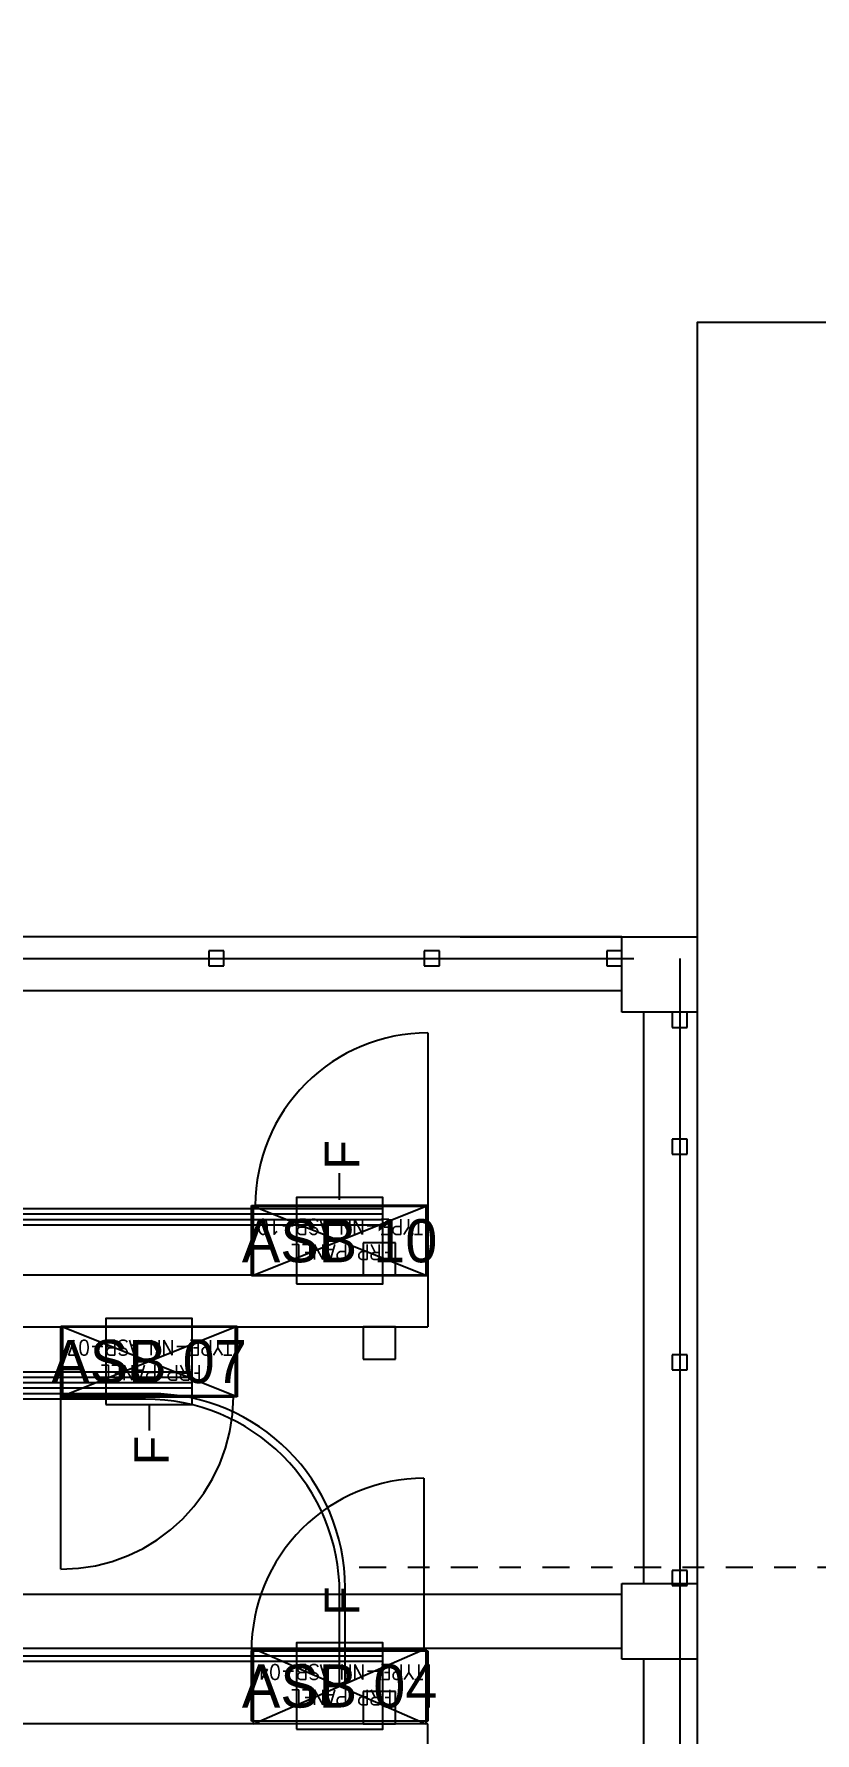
# Model space of a CAD drawing. Header units: metres. Extents: x 531689 to 532245, y 2673919 to 2674172.
# Drawn here: x 532012.3 to 532015.93, y 2674037.51 to 2674045.39 of the extents above; entities that cross this region are included whole.
import ezdxf
from ezdxf.enums import TextEntityAlignment as Align

# ---------------------------------------------------------------- set-up
doc = ezdxf.new("R2010")
doc.units = ezdxf.units.M
doc.header["$MEASUREMENT"] = 0
for name, pattern in [('CENTER', [2, 1.25, -0.25, 0.25, -0.25]), ('DASHED', [0.75, 0.5, -0.25]), ('DASHED2', [0.375, 0.25, -0.125]), ('HIDDEN', [0.375, 0.25, -0.125]), ('PHANTOM', [63.50000000000001, 31.75, -6.35, 6.35, -6.35, 6.35, -6.35])]:
    doc.linetypes.add(name, pattern=pattern)
for name, color, linetype in [('1', 5, 'Continuous'), ('IDT', 7, 'Continuous'), ('LT Cable(AG) INV to LT Panel BL-02', 2, 'Continuous')]:
    doc.layers.add(name, color=color, linetype=linetype)
doc.styles.add('Arial', font='arial.ttf')
doc.styles.add('RomanS', font='romans.shx')
doc.styles.get("Standard").update_dxf_attribs({"font": 'Adani Regular.ttf'})
doc.linetypes.add('FOUNDATION LAYOUT$0$FENCELINE1', pattern='A,6.35,-2.54,[133,ltypeshp.shx,S=2.54,R=0,X=-2.54,Y=0],-2.54,25.4', length=36.83)

# ---------------------------------------------------------------- blocks, each defined once
blk = doc.blocks.new('IDT')
at = {"layer": 'IDT', "color": 8, "linetype": 'PHANTOM', "ltscale": 0.25}
for p, q in [((25.63305947702636, 9.160324475607581), (25.63305947702636, 16.03532447560758)), ((33.78305947702646, 9.160324475607581), (25.63305947702636, 9.160324475607581))]:
    blk.add_line(p, q, dxfattribs=at)
at = {"layer": 'IDT', "color": 8}
for p, q in [((25.55203310577579, 12.4101457710284), (25.55203310577579, 15.06014577102826)), ((25.80203310577579, 12.4101457710284), (25.80203310577579, 15.06014577102826)), ((26.80203310577579, 12.70966355596477), (32.69924909500176, 12.70966355596477)), ((26.80203310577579, 12.6983996193245), (27.62003310577555, 12.6983996193245)), ((26.80203310577579, 12.37139961932451), (26.80203310577579, 12.6983996193245)), ((26.81103310577581, 12.36014072685623), (26.81103310577581, 12.70965851179255)), ((26.81103310577581, 12.70965851179255), (27.61103310577553, 12.70965851179255)), ((27.61103310577553, 12.70965851179255), (26.81103310577581, 12.36014072685623)), ((27.61103310577553, 12.36014072685623), (26.81103310577581, 12.70965851179255)), ((26.95103310577568, 12.70965851179255), (26.95103310577568, 12.55965851179269)), ((27.10103310577577, 12.70965851179255), (26.95103310577568, 12.70965851179255)), ((27.10103310577577, 12.55965851179269), (27.10103310577577, 12.70965851179255)), ((27.61103310577553, 12.70965851179255), (27.61103310577553, 12.36014072685623)), ((27.62003310577555, 12.6983996193245), (27.62003310577555, 12.37139961932451)), ((26.95103310577568, 12.55965851179269), (27.10103310577577, 12.55965851179269)), ((25.55203310577579, 12.06014577102826), (25.55203310577579, 12.4101457710284)), ((25.55203310577579, 12.4101457710284), (25.9020331057757, 12.4101457710284)), ((25.9020331057757, 12.4101457710284), (25.9020331057757, 12.06014577102826)), ((25.9020331057757, 12.36014577102844), (29.55203310577579, 12.36014577102844)), ((27.62003310577555, 12.37139961932451), (26.80203310577579, 12.37139961932451)), ((27.61103310577553, 12.36014072685623), (26.81103310577581, 12.36014072685623)), ((25.9020331057757, 12.06014577102826), (25.55203310577579, 12.06014577102826)), ((25.55203310577579, 9.410145771028397), (25.55203310577579, 12.06014577102826)), ((25.59805947702651, 12.06854747735485), (25.59805947702651, 11.99854747735469)), ((25.66805947702622, 12.06854747735485), (25.59805947702651, 12.06854747735485)), ((25.66805947702622, 11.99854747735469), (25.66805947702622, 12.06854747735485)), ((25.80203310577579, 9.410145771028397), (25.80203310577579, 12.06014577102826)), ((25.9020331057757, 12.11014577102844), (29.55203310577579, 12.11014577102844)), ((25.59805947702651, 11.99854747735469), (25.66805947702622, 11.99854747735469)), ((27.68603310577581, 11.1931585117926), (28.50403310577556, 11.1931585117926)), ((27.68603310577581, 10.86615851179261), (27.68603310577581, 11.1931585117926)), ((27.69503310577582, 10.86965851179264), (27.69503310577582, 11.18965851179257)), ((27.69503310577582, 11.18965851179257), (28.49503310577555, 11.18965851179257)), ((28.49503310577555, 11.18965851179257), (27.69503310577582, 10.86965851179264)), ((28.49503310577555, 10.86965851179264), (27.69503310577582, 11.18965851179257)), ((28.49503310577555, 11.18965851179257), (28.49503310577555, 10.86965851179264)), ((28.50403310577556, 11.1931585117926), (28.50403310577556, 10.86615851179261)), ((25.59805947702651, 11.06854747735485), (25.59805947702651, 10.99854747735469)), ((25.66805947702622, 11.06854747735485), (25.59805947702651, 11.06854747735485)), ((25.66805947702622, 10.99854747735469), (25.66805947702622, 11.06854747735485)), ((25.59805947702651, 10.99854747735469), (25.66805947702622, 10.99854747735469)), ((26.95103310577568, 11.01965851179273), (26.95103310577568, 10.86965851179264)), ((27.10103310577577, 11.01965851179273), (26.95103310577568, 11.01965851179273)), ((27.10103310577577, 10.86965851179264), (27.10103310577577, 11.01965851179273)), ((32.69924909500176, 10.86966355596462), (26.80203310577579, 10.86965851179286)), ((26.95103310577568, 10.86965851179264), (27.10103310577577, 10.86965851179264)), ((28.50403310577556, 10.86615851179261), (27.68603310577581, 10.86615851179261)), ((28.49503310577555, 10.86965851179264), (27.69503310577582, 10.86965851179264)), ((26.80203310577579, 10.6331585126876), (27.62003310577555, 10.6331585126876)), ((26.80203310577579, 10.3061585126876), (26.80203310577579, 10.6331585126876)), ((26.80203310577579, 10.62966355685978), (32.69924909500176, 10.62966355685978)), ((26.81103310577581, 10.30965851268763), (26.81103310577581, 10.62965851268757)), ((26.81103310577581, 10.62965851268757), (27.61103310577553, 10.62965851268757)), ((27.61103310577553, 10.62965851268757), (26.81103310577581, 10.30965851268763)), ((27.61103310577553, 10.30965851268763), (26.81103310577581, 10.62965851268757)), ((26.95103310577568, 10.62965851268757), (26.95103310577568, 10.6296585126878)), ((26.95103310577568, 10.62965851268757), (26.95103310577568, 10.47965851268748)), ((27.10103310577577, 10.62965851268757), (26.95103310577568, 10.62965851268757)), ((27.10103310577577, 10.47965851268748), (27.10103310577577, 10.62965851268757)), ((27.61103310577553, 10.62965851268757), (27.61103310577553, 10.30965851268763)), ((27.62003310577555, 10.6331585126876), (27.62003310577555, 10.3061585126876)), ((26.95103310577568, 10.47965851268748), (27.10103310577577, 10.47965851268748)), ((27.62003310577555, 10.3061585126876), (26.80203310577579, 10.3061585126876)), ((27.61103310577553, 10.30965851268763), (26.81103310577581, 10.30965851268763)), ((25.59805947702651, 10.06854747735485), (25.59805947702651, 9.998547477354691)), ((25.66805947702622, 10.06854747735485), (25.59805947702651, 10.06854747735485)), ((25.66805947702622, 9.998547477354691), (25.66805947702622, 10.06854747735485)), ((25.59805947702651, 9.998547477354691), (25.66805947702622, 9.998547477354691)), ((25.59805947702651, 9.480145771028333), (25.59805947702651, 9.410145771028397)), ((25.66805947702622, 9.480145771028333), (25.59805947702651, 9.480145771028333)), ((25.66805947702622, 9.410145771028397), (25.66805947702622, 9.480145771028333)), ((25.55203310577579, 9.06014577102826), (25.55203310577579, 9.410145771028397)), ((25.55203310577579, 9.410145771028397), (25.9020331057757, 9.410145771028397)), ((25.59805947702651, 9.410145771028397), (25.66805947702622, 9.410145771028397)), ((25.9020331057757, 9.410145771028397), (25.9020331057757, 9.06014577102826)), ((25.9020331057757, 9.31014577102826), (29.55203310577579, 9.31014577102826)), ((25.9020331057757, 9.195324475607663), (25.9020331057757, 9.1253244756075)), ((25.97203310577586, 9.195324475607663), (25.9020331057757, 9.195324475607663)), ((25.97203310577586, 9.1253244756075), (25.97203310577586, 9.195324475607663)), ((26.7480594770266, 9.195324475607663), (26.7480594770266, 9.1253244756075)), ((26.81805947702631, 9.195324475607663), (26.7480594770266, 9.195324475607663)), ((26.81805947702631, 9.1253244756075), (26.81805947702631, 9.195324475607663)), ((27.7480594770266, 9.195324475607663), (27.7480594770266, 9.1253244756075)), ((27.81805947702631, 9.195324475607663), (27.7480594770266, 9.195324475607663)), ((27.81805947702631, 9.1253244756075), (27.81805947702631, 9.195324475607663)), ((25.9020331057757, 9.1253244756075), (25.97203310577586, 9.1253244756075)), ((26.7480594770266, 9.1253244756075), (26.81805947702631, 9.1253244756075)), ((27.7480594770266, 9.1253244756075), (27.81805947702631, 9.1253244756075)), ((25.9020331057757, 9.06014577102826), (25.55203310577579, 9.06014577102826)), ((25.9020331057757, 9.06014577102826), (29.55203310577579, 9.06014577102826))]:
    blk.add_line(p, q, dxfattribs=at)
at = {"layer": 'IDT', "color": 8, "linetype": 'HIDDEN', "ltscale": 2.5}
for p, q in [((26.80203310577579, 12.94965849996277), (26.80203310577579, 12.70966355596477)), ((26.80203310577579, 10.62966355685978), (26.80203292904551, 10.86965851179264))]:
    blk.add_line(p, q, dxfattribs=at)
at = {"layer": 'IDT', "color": 7}
for p, q in [((26.80203310577579, 12.6983996193245), (27.62003310577555, 12.6983996193245)), ((26.80203310577579, 12.37139961932451), (26.80203310577579, 12.6983996193245)), ((27.62003310577555, 12.6983996193245), (27.62003310577555, 12.37139961932451)), ((27.62003310577555, 12.37139961932451), (26.80203310577579, 12.37139961932451)), ((27.21103310577544, 12.34967314081598), (27.21103310577544, 12.29851736962621)), ((27.21103310577544, 12.29851736962621), (27.21103310577544, 12.22599490130699)), ((28.09503310577546, 11.27669120714529), (28.09503310577546, 11.34921367546428)), ((28.09503310577546, 11.22553543595552), (28.09503310577546, 11.27669120714529)), ((27.68603310577581, 11.1931585117926), (28.50403310577556, 11.1931585117926)), ((27.68603310577581, 10.86615851179261), (27.68603310577581, 11.1931585117926)), ((28.50403310577556, 11.1931585117926), (28.50403310577556, 10.86615851179261)), ((28.50403310577556, 10.86615851179261), (27.68603310577581, 10.86615851179261)), ((26.80203310577579, 10.6331585126876), (27.62003310577555, 10.6331585126876)), ((26.80203310577579, 10.3061585126876), (26.80203310577579, 10.6331585126876)), ((27.62003310577555, 10.6331585126876), (27.62003310577555, 10.3061585126876)), ((27.62003310577555, 10.3061585126876), (26.80203310577579, 10.3061585126876)), ((27.21103310577544, 10.28055006587385), (27.21103310577544, 10.22939429468408)), ((27.21103310577544, 10.22939429468408), (27.21103310577544, 10.15687182636486))]:
    blk.add_line(p, q, dxfattribs=at)
at = {"layer": 'IDT', "color": 8, "linetype": 'DASHED', "ltscale": 5}
for p, q in [((26.82003310577582, 11.57139961932478), (26.82003310577582, 12.37139961932451)), ((26.82003310577582, 12.37139961932451), (26.86386872221445, 12.37139961932451)), ((26.86386872221445, 12.37139961932451), (27.62003310577555, 12.37139961932451)), ((28.50403310577556, 11.99315851179233), (28.50403310577556, 11.1931585117926)), ((28.46019748933739, 11.1931585117926), (27.70403310577584, 11.1931585117926)), ((28.50403310577556, 11.1931585117926), (28.46019748933739, 11.1931585117926)), ((26.80203310577579, 9.506158512688103), (26.80203310577579, 10.3061585126876)), ((26.80203310577579, 10.3061585126876), (26.84586872221396, 10.3061585126876)), ((26.84586872221396, 10.3061585126876), (27.60203310577552, 10.3061585126876))]:
    blk.add_line(p, q, dxfattribs=at)
at = {"layer": 'IDT', "color": 8, "linetype": 'CENTER', "ltscale": 0.1}
blk.add_line((12.54466172499477, 11.98536070191847), (27.16418015071557, 11.98536070191847), dxfattribs=at)
at = {"layer": 'IDT', "color": 8, "linetype": 'DASHED2', "ltscale": 5}
for p, q in [((25.55203310577579, 9.06014577102826), (25.55203310577579, 10.1601457710284)), ((26.6520331057757, 9.06014577102826), (25.55203310577579, 9.06014577102826))]:
    blk.add_line(p, q, dxfattribs=at)
at = {"layer": 'IDT', "color": 7, "linetype": 'FOUNDATION LAYOUT$0$FENCELINE1', "ltscale": 0.01}
blk.add_lwpolyline([(19.91065726106834, 22.48539390819508), (11.80103310577559, 22.48539390819508), (11.80103310577559, 6.210393908265019), (19.73137271900467, 6.210393908225001), (25.55203310577579, 6.210393908225001), (25.55203310577579, 9.06014577102826)], dxfattribs=at)
at = {"layer": 'IDT', "color": 8, "linetype": 'DASHED', "ltscale": 5}
for centre, start, end in [((26.82003310577582, 12.37139961932451), 270, 0), ((28.50403310577556, 11.1931585117926), 90, 180), ((26.80203310577579, 10.3061585126876), 270, 0)]:
    blk.add_arc(centre, 0.7999999999996508, start, end, dxfattribs=at)
at = {"layer": 'IDT', "color": 7, "style": 'RomanS', "width": 0.9}
for s, p in [('FRP PANEL', (26.96784958396191, 12.55209685486568)), ('TYPE-NN ASB-04', (26.82219958396198, 12.43543018819912)), ('FRP PANEL', (27.85184958396192, 11.04685574733401)), ('TYPE-NN ASB-07', (27.7076995839623, 10.93018908066722)), ('FRP PANEL', (26.96784958396191, 10.486855748229)), ('TYPE-NN ASB-10', (26.82369958396228, 10.37018908156222))]:
    blk.add_text(s, height=0.07, dxfattribs=at).set_placement(p)
at = {"layer": 'IDT', "color": 7, "style": 'Arial'}
for p in [(27.11984584907739, 12.2088508024168), (28.00384584907741, 11.51096896125784), (27.11984584907739, 10.13972772747468)]:
    blk.add_text('F', height=0.16, rotation=270, dxfattribs=at).set_placement(p)
blk = doc.blocks.new('ASB')
at = {"layer": '1', "color": 5}
blk.add_lwpolyline([(-0.2, -0.2), (0.2, -0.2), (0.2, 0.2), (-0.2, 0.2)], close=True, dxfattribs=at)
at = {"layer": '1', "color": 7}
blk.add_attdef('ID', text='', height=0.2, dxfattribs=at).set_placement((0, 0), align=Align.MIDDLE_CENTER)

msp = doc.modelspace()

# ---------------------------------------------------------------- linework, layer by layer
at = {"layer": 'LT Cable(AG) INV to LT Panel BL-02'}
for points in [[(532013.0362512616, 2674039.179674292), (532008.1749350129, 2674039.179674292, -0.1645244977976741), (532007.6286531715, 2674039.364428775), (532006.1772660577, 2674040.472952222, 0.1032748659479706), (532005.8171643707, 2674040.548132984), (531999.9602843688, 2674040.548132983, -0.4142135623932802), (531999.0602843687, 2674041.448132983), (531999.0602843687, 2674052.861312805, -0.0313352742060429), (531999.0673401814, 2674052.97378804), (531999.1266589244, 2674053.44472128, 0.03133527419380645), (531999.1337147371, 2674053.557196515), (531999.133714737, 2674102.95216928, 0.4142135623724171), (531998.233714737, 2674103.85216928), (531850.4252843683, 2674103.85216928, -0.414213562373095), (531849.5252843683, 2674104.75216928), (531849.5252843683, 2674132.95216928, 0.414213562373095), (531848.6252843683, 2674133.85216928), (531756.7335845181, 2674133.85216928, -0.414213562373095), (531755.833584518, 2674134.75216928), (531755.833584518, 2674135.189769275)], [(532013.0362512616, 2674039.154674293), (532008.1679246752, 2674039.154674293, -0.1646774774384065), (532007.6212168039, 2674039.339754364), (532006.1720466457, 2674040.447952222, 0.1032748659563517), (532005.8119449585, 2674040.523132984), (531999.9352843688, 2674040.523132983, -0.4142135623932212), (531999.0352843687, 2674041.423132983), (531999.0352843687, 2674052.86288111, -0.03133527415685063), (531999.0423401814, 2674052.975356345), (531999.1016589242, 2674053.446289584, 0.03133527416622611), (531999.108714737, 2674053.558764818), (531999.108714737, 2674102.927169281, 0.414213562373095), (531998.208714737, 2674103.82716928), (531821.5175845181, 2674103.82716928, -0.414213562373095), (531820.617584518, 2674104.72716928), (531820.617584518, 2674105.189769275)], [(532013.0362512616, 2674039.129674293), (532008.1609089584, 2674039.129674293, -0.1648312092267665), (532007.6137731792, 2674039.315081794), (532006.1668272339, 2674040.422952222, 0.1032748659816228), (532005.8067255467, 2674040.498132984), (531999.9102843689, 2674040.498132983, -0.4142135624132304), (531999.0102843688, 2674041.398132983), (531999.0102843688, 2674052.864449413, -0.03133527415685063), (531999.0173401815, 2674052.976924648), (531999.0766589243, 2674053.447857887, 0.03133527416622611), (531999.0837147371, 2674053.560333122), (531999.0837147371, 2674087.90216928, 0.414213562373095), (531998.1837147371, 2674088.80216928), (531923.5935845181, 2674088.80216928, -0.414213562373095), (531922.693584518, 2674089.70216928), (531922.693584518, 2674090.189769275)], [(532013.0362512616, 2674039.104674293), (532008.1538878398, 2674039.104674293, -0.1649856985519926), (532007.6063222629, 2674039.290411078), (532006.1616078218, 2674040.397952221, 0.1032748659189793), (532005.8015061349, 2674040.473132983), (531999.8852843689, 2674040.473132983, -0.4142135623931046), (531998.9852843687, 2674041.373132983), (531998.9852843687, 2674052.866017717, -0.0313352741816358), (531998.9923401815, 2674052.978492952), (531999.0516589243, 2674053.44942619, 0.03133527419364576), (531999.0587147371, 2674053.561901425), (531999.0587147371, 2674080.37716928, 0.414213562373095), (531998.158714737, 2674081.27716928), (531988.377584518, 2674081.27716928, -0.414213562373095), (531987.477584518, 2674082.17716928), (531987.477584518, 2674082.689769275)], [(532013.7202512617, 2674037.723954698), (532013.7202512617, 2674038.154674293, 0.4142135623882493), (532012.8202512616, 2674039.054674293), (532008.1398293058, 2674039.054674292, -0.1652969723884236), (532007.5913984153, 2674039.241075275), (532006.1511689979, 2674040.347952222, 0.1032748659357692), (532005.7910673108, 2674040.423132984), (531999.8352843688, 2674040.423132983, -0.4142135623929891), (531998.9352843687, 2674041.323132983), (531998.9352843687, 2674052.869154324, -0.03133527413206567), (531998.9423401814, 2674052.981629559), (531999.0016589243, 2674053.452562798, 0.03133527413880646), (531999.008714737, 2674053.565038033), (531999.008714737, 2674057.82716928, 0.414213562373095), (531998.108714737, 2674058.72716928), (531923.5935845181, 2674058.72716928, -0.414213562373095), (531922.693584518, 2674059.62716928), (531922.693584518, 2674060.189769275)], [(532013.7452512617, 2674037.723954698), (532013.7452512617, 2674038.179674293, 0.4142135623503636), (532012.8452512617, 2674039.079674293), (532008.1468612963, 2674039.079674293, -0.1651409511360361), (532007.5988640195, 2674039.265742234), (532006.1563884098, 2674040.372952221, 0.1032748659273521), (532005.7962867229, 2674040.448132983), (531999.8602843689, 2674040.448132983, -0.4142135623930466), (531998.9602843687, 2674041.348132983), (531998.9602843687, 2674052.867586021, -0.0313352741816358), (531998.9673401815, 2674052.980061255), (531999.0266589243, 2674053.450994494, 0.03133527419364576), (531999.033714737, 2674053.563469729), (531999.033714737, 2674057.85216928, 0.414213562373095), (531998.133714737, 2674058.75216928), (531988.377584518, 2674058.75216928, -0.414213562373095), (531987.477584518, 2674059.65216928), (531987.477584518, 2674060.189769275)], [(532013.9202512617, 2674037.837473904), (532008.4919103422, 2674037.837473904, -0.1747598835878307), (532007.9176046473, 2674038.044528763), (532006.3422495301, 2674039.350166629, 0.09242398442963319), (532006.0179298664, 2674039.410632975), (531997.6157829318, 2674039.410632975, 0.03833035636660034), (531997.4784003709, 2674039.400085634), (531987.8951707752, 2674037.919884736, -0.03833035636653141), (531987.7577882144, 2674037.909337395), (531985.0248830565, 2674037.909337395, -0.3319310725104325), (531984.162166735, 2674038.552977202), (531984.0680680467, 2674038.869642879, -0.07233686833843875), (531984.0307843683, 2674039.126003072), (531984.0307843683, 2674042.989669281, 0.414213562373095), (531983.1307843683, 2674043.88966928), (531724.3415845181, 2674043.88966928, -0.414213562373095), (531723.4415845181, 2674044.78966928), (531723.4415845181, 2674045.189769275)], [(532013.9202512617, 2674037.862473904), (532008.4988821549, 2674037.862473904, -0.1745744083340991), (532007.9250754855, 2674038.069115479), (532006.3469105447, 2674039.375166629, 0.09242398442835426), (532006.022590881, 2674039.435632975), (531997.6138635941, 2674039.435632975, 0.03833035636614805), (531997.4764810333, 2674039.425085634), (531987.8932514375, 2674037.944884736, -0.03833035636607555), (531987.7558688766, 2674037.934337395), (531984.8509495826, 2674037.934337395, 0.2720746689905555), (531984.0646979338, 2674037.472296691), (531983.9807843682, 2674037.321649861), (531983.9807843682, 2674037.31466928, -0.4142135624106891), (531983.0807843682, 2674036.41466928), (531923.5935845181, 2674036.41466928, -0.414213562373095), (531922.693584518, 2674037.31466928), (531922.693584518, 2674037.689769275)]]:
    msp.add_lwpolyline(points, format="xyb", dxfattribs=at)
at = {"layer": 'LT Cable(AG) INV to LT Panel BL-02', "color": 5}
for points in [[(532013.9202512617, 2674039.861818558), (532010.3849354835, 2674039.861818558, -0.4142135623503636), (532009.4849354834, 2674040.761818558), (532009.4849354834, 2674043.866341543, 0.2140186322185252), (532009.1834023168, 2674044.538530095), (532002.469144793, 2674050.516407029, -0.2140186322325895), (532002.1676116263, 2674051.188595581), (532002.1676116264, 2674052.859802077, -0.02889961568612773), (532002.1736149465, 2674052.963580381), (532002.2292810484, 2674053.443115202, 0.02889961570026357), (532002.2352843685, 2674053.546893505), (532002.2352843685, 2674057.90216928, -0.414213562373095), (532003.1352843685, 2674058.80216928), (532080.3769842181, 2674058.80216928, 0.414213562373095), (532081.2769842182, 2674059.70216928), (532081.2769842182, 2674060.189769275)], [(532013.9202512617, 2674039.886818558), (532010.4099354835, 2674039.886818558, -0.4142135623503636), (532009.5099354835, 2674040.786818557), (532009.5099354835, 2674043.877556148, 0.2140186322185252), (532009.2084023168, 2674044.5497447), (532002.494144793, 2674050.527621634, -0.2140186322326752), (532002.1926116263, 2674051.199810186), (532002.1926116265, 2674052.858355888, -0.02889961568600262), (532002.1986149466, 2674052.962134192), (532002.2542810484, 2674053.441669013, 0.02889961570026357), (532002.2602843685, 2674053.545447316), (532002.2602843685, 2674057.87716928, -0.414213562373095), (532003.1602843686, 2674058.77716928), (532177.5529842181, 2674058.77716928, 0.414213562373095), (532178.4529842181, 2674059.67716928), (532178.4529842181, 2674060.189769275)], [(532013.9202512617, 2674039.911818557), (532010.4349354835, 2674039.911818557, -0.4142135623503636), (532009.5349354835, 2674040.811818557), (532009.5349354835, 2674043.888770754, 0.2140186322185252), (532009.2334023168, 2674044.560959305), (532002.519144793, 2674050.538836239, -0.2140186322327619), (532002.2176116264, 2674051.211024791), (532002.2176116265, 2674052.8569097, -0.02889961568587573), (532002.2236149466, 2674052.960688003), (532002.2792810485, 2674053.440222824, 0.02889961570026357), (532002.2852843686, 2674053.544001128), (532002.2852843686, 2674057.85216928, -0.414213562373095), (532003.1852843686, 2674058.75216928), (532051.3192843683, 2674058.75216928, -0.414213562373095), (532052.2192843683, 2674057.85216928), (532052.2192843683, 2674037.15216928, 0.414213562373095), (532053.1192843684, 2674036.25216928), (532080.3769842181, 2674036.25216928, 0.414213562373095), (532081.2769842182, 2674037.15216928), (532081.2769842182, 2674037.689769275)], [(532013.9202512617, 2674039.936818557), (532010.4599354835, 2674039.936818557, -0.4142135623503636), (532009.5599354835, 2674040.836818557), (532009.5599354835, 2674043.899985359, 0.214018632209244), (532009.2584023168, 2674044.57217391), (532002.5441447931, 2674050.550050845, -0.2140186322231696), (532002.2426116264, 2674051.222239397), (532002.2426116265, 2674052.855463511, -0.02889961568574683), (532002.2486149466, 2674052.959241814), (532002.3042810485, 2674053.438776636, 0.02889961570026357), (532002.3102843686, 2674053.542554939), (532002.3102843686, 2674057.82716928, -0.414213562373095), (532003.2102843686, 2674058.72716928), (532051.2942843683, 2674058.72716928, -0.414213562373095), (532052.1942843683, 2674057.82716928), (532052.1942843683, 2674037.12716928, 0.414213562373095), (532053.0942843683, 2674036.22716928), (532177.5529842181, 2674036.22716928, 0.414213562373095), (532178.4529842181, 2674037.12716928), (532178.4529842181, 2674037.689769275)]]:
    msp.add_lwpolyline(points, format="xyb", dxfattribs=at)

# ---------------------------------------------------------------- block references
at = {"layer": '1'}
for p, values in [((532013.7202512617, 2674039.789195804), {'ID': 'ASB 10'}), ((532012.8362512616, 2674039.229195805), {'ID': 'ASB 07'}), ((532013.7202512617, 2674037.723954698), {'ID': 'ASB 04'})]:
    msp.add_blockref('ASB', p, dxfattribs=at).add_auto_attribs(values)
at = {"layer": 'IDT', "color": 8, "rotation": 180}
msp.add_blockref('IDT', (532040.9312843675, 2674050.258854317), dxfattribs=at)

doc.saveas('drawing.dxf')
